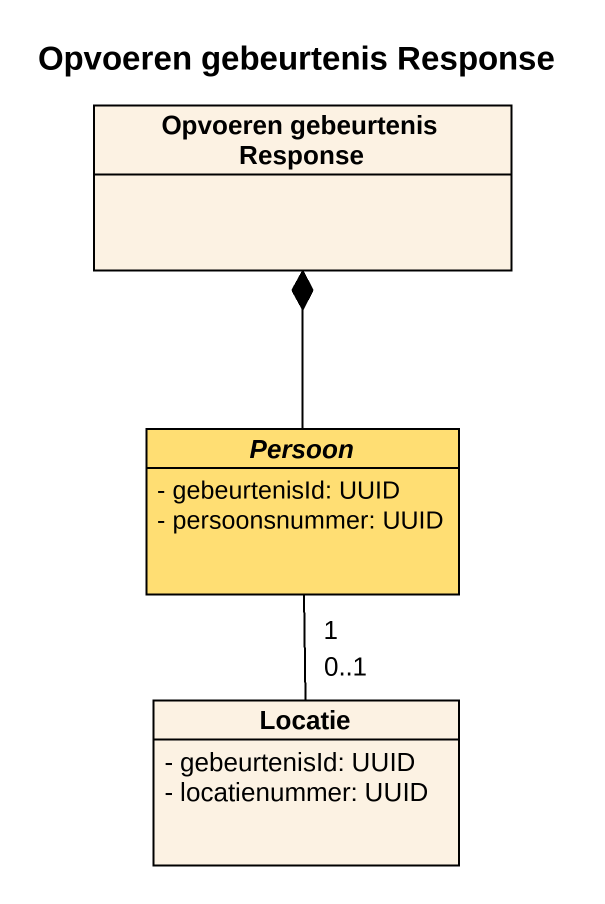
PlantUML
@startuml
title Opvoeren gebeurtenis Response
hide circle
hide empty members
skinparam classAttributeIconSize 0
class "Opvoeren gebeurtenis Response" as Opvoeren_gebeurtenis
abstract class Persoon #FFDE73 {
  - gebeurtenisId: UUID
  - persoonsnummer: UUID
}
class Locatie {
  - gebeurtenisId: UUID
  - locatienummer: UUID
}
Persoon -up-* Opvoeren_gebeurtenis
Persoon "1" -- "0..1" Locatie
@enduml
